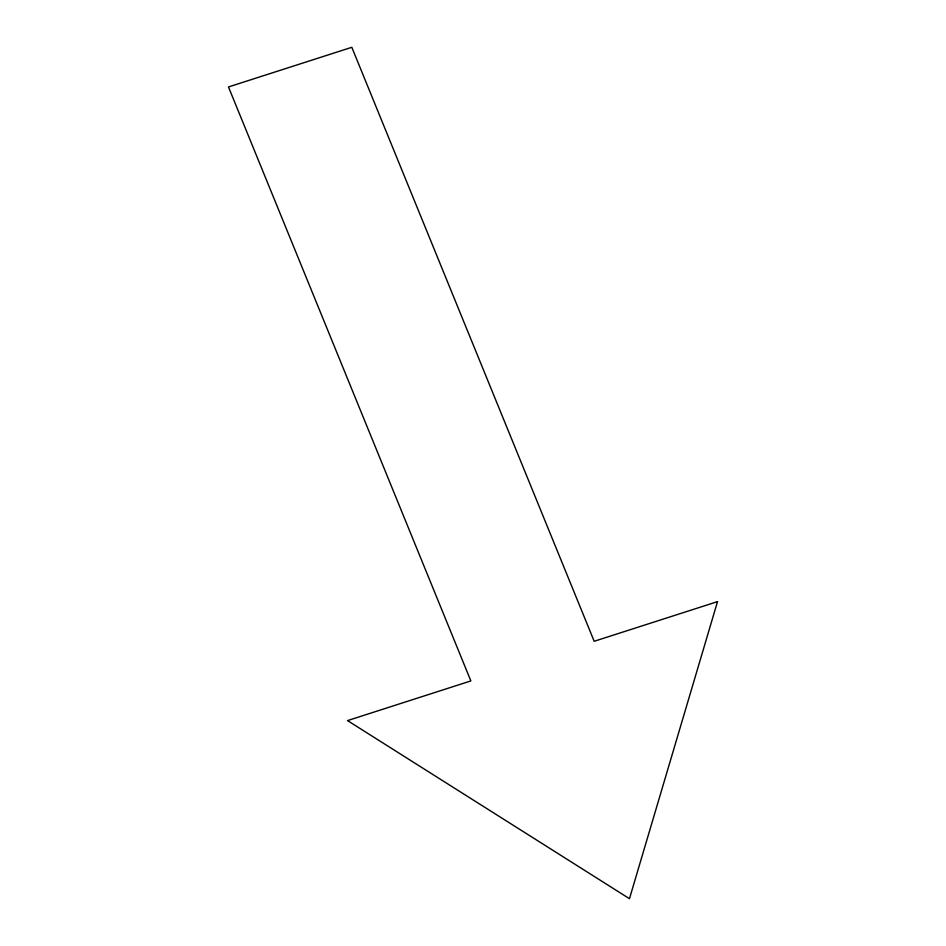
<?xml version="1.0" encoding="UTF-8"?>
<svg xmlns="http://www.w3.org/2000/svg" width="946" height="946" viewBox="0 0 946 946"><rect width="100%" height="100%" fill="white"/><g stroke="black" fill="none" stroke-linecap="round" stroke-linejoin="round"><path stroke-width="1.42" d="M717.517 601.632L629.468 898.7L347.525 720.592L470.86 680.931L228.483 86.949L351.817 47.3L594.183 641.282L717.517 601.632"/></g></svg>
